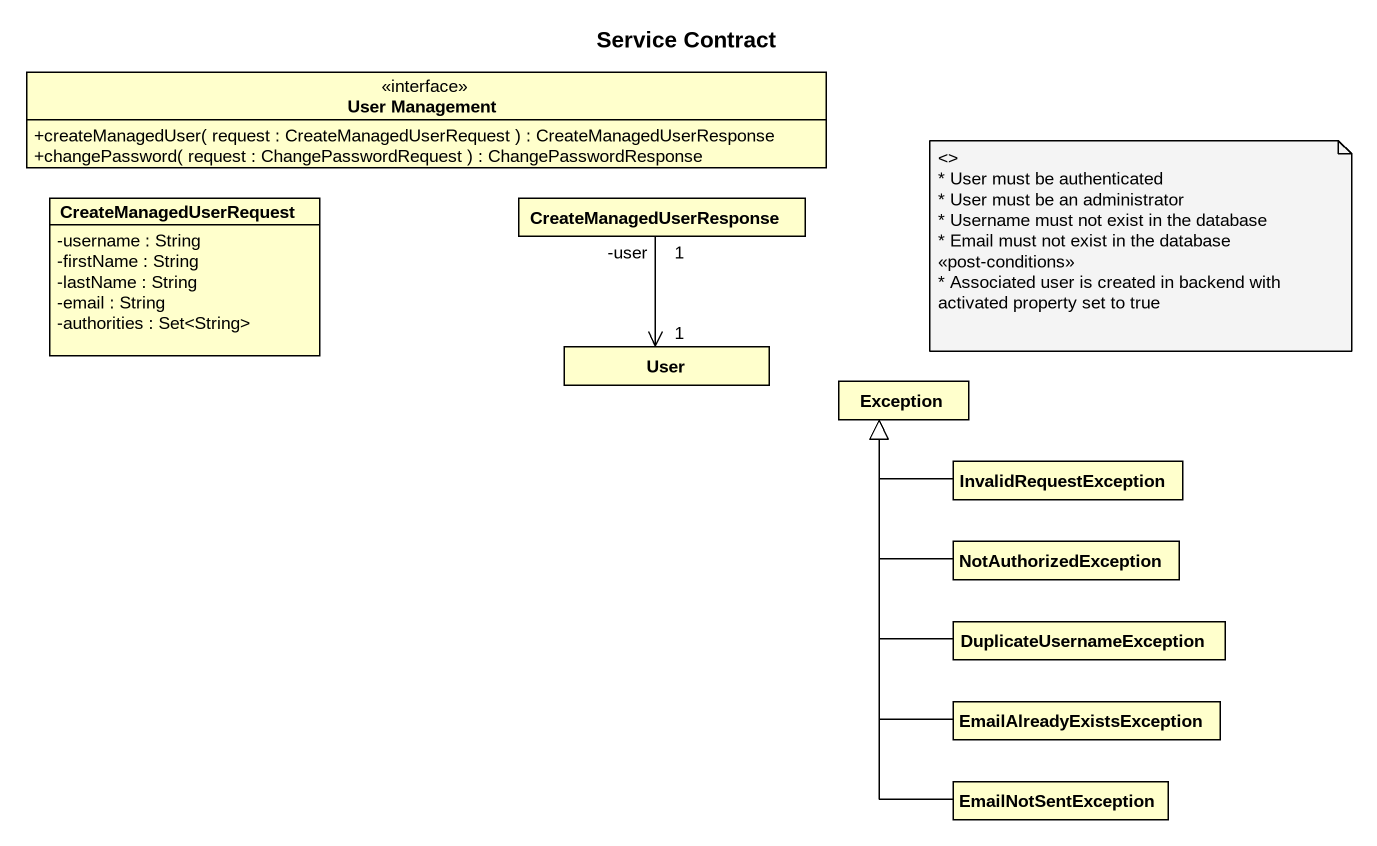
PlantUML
@startuml
title Service Contract
hide circle
hide empty members
skinparam classAttributeIconSize 0
interface "User Management" as User_Management {
  +createManagedUser( request : CreateManagedUserRequest ) : CreateManagedUserResponse
  +changePassword( request : ChangePasswordRequest ) : ChangePasswordResponse
}
class CreateManagedUserRequest {
  -username : String
  -firstName : String
  -lastName : String
  -email : String
  -authorities : Set<String>
}
class CreateManagedUserResponse
class User
class "Exception" as Exception_
class InvalidRequestException
class NotAuthorizedException
class DuplicateUsernameException
class EmailAlreadyExistsException
class EmailNotSentException
CreateManagedUserResponse "-user\n1" --> "1" User
InvalidRequestException -left-|> Exception_
NotAuthorizedException -up-|> Exception_
DuplicateUsernameException -up-|> Exception_
EmailAlreadyExistsException -up-|> Exception_
EmailNotSentException -up-|> Exception_
note as N1
  <>
  * User must be authenticated
  * User must be an administrator
  * Username must not exist in the database
  * Email must not exist in the database
  <<post-conditions>>
  * Associated user is created in backend with
  activated property set to true
end note
@enduml
